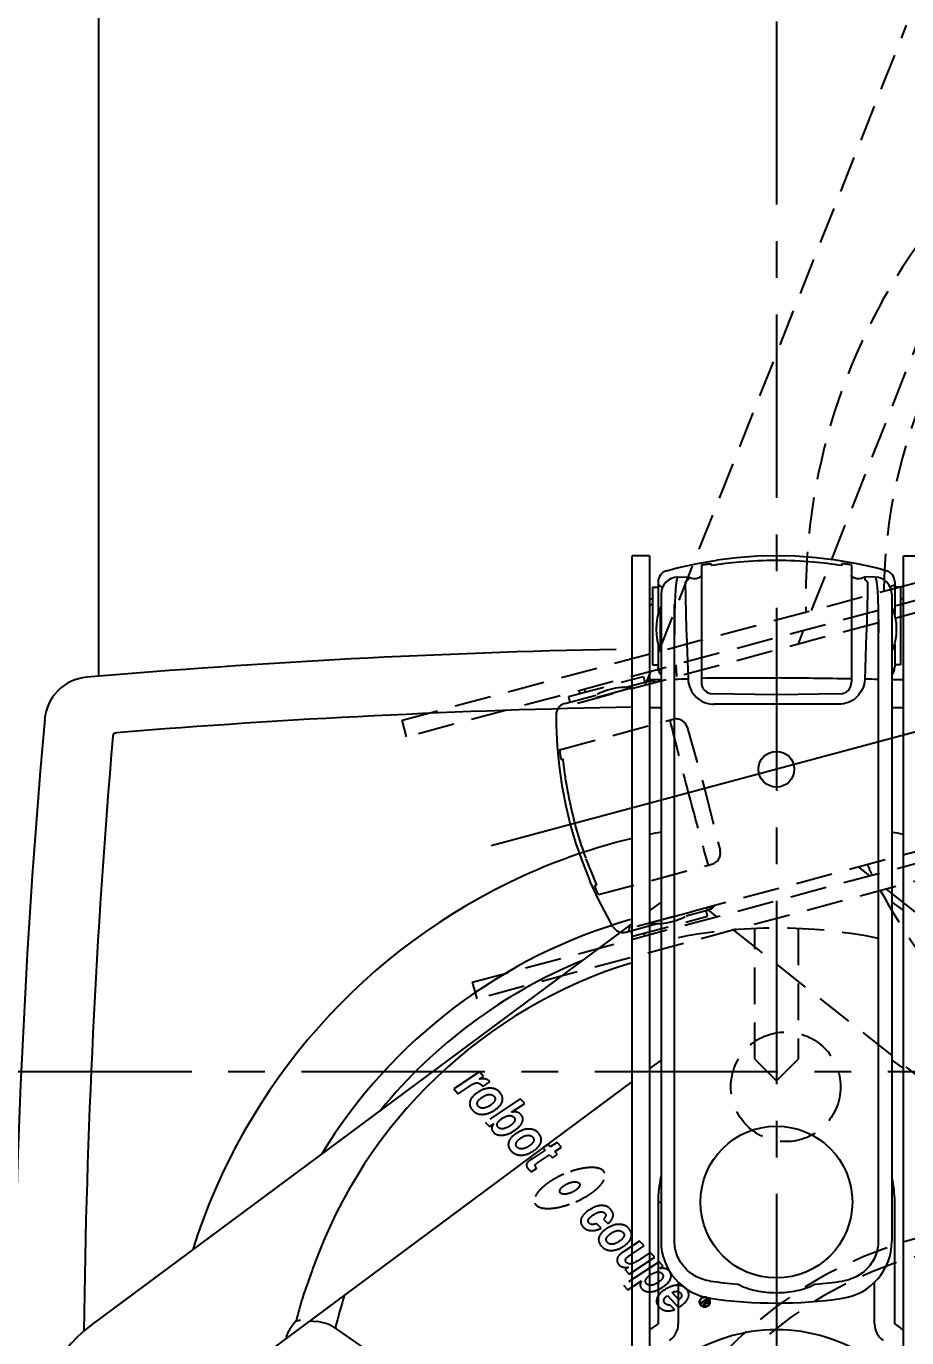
# Model space of a CAD drawing. Extents: x 230 to 4050, y 0 to 2754.
# Drawn here: x 933 to 1085.6, y 2234.4 to 2461.7 of the extents above; entities that cross this region are included whole.
import ezdxf

# ---------------------------------------------------------------- set-up
doc = ezdxf.new("R2010")
doc.units = 0
doc.header["$PDMODE"] = 3
doc.linetypes.add('CENTER', pattern=[50.8, 31.75, -6.35, 6.35, -6.35])
doc.linetypes.add('HIDDEN', pattern=[9.525, 6.35, -3.175])
doc.layers.get('0').update_dxf_attribs({"linetype": 'CONTINUOUS'})
doc.layers.get('DEFPOINTS').update_dxf_attribs({"linetype": 'CONTINUOUS'})
for name, color, linetype in [('DANMEN', 7, 'CONTINUOUS'), ('KIKI-2D2', 7, 'CONTINUOUS'), ('SUNPOU', 7, 'CONTINUOUS')]:
    doc.layers.add(name, color=color, linetype=linetype)
doc.styles.get("Standard").update_dxf_attribs({"font": 'romans.shx', "bigfont": 'extfont.shx'})
doc.dimstyles.get("Standard").update_dxf_attribs({"dimscale": 10, "dimtxt": 2, "dimasz": 3, "dimexe": 1, "dimexo": 1, "dimgap": 0.6, "dimtad": 3, "dimdec": 0, "dimzin": 0, "dimdsep": 46, "dimtxsty": 'STANDARD', "dimblk1": 'OPEN', "dimblk2": 'OPEN', "dimsah": 1, "dimcen": 1.5, "dimadec": 0, "dimazin": 0, "dimtfac": 1, "dimtdec": 0, "dimtmove": 0, "dimatfit": 0, "dimldrblk": 'DOTSMALL', "dimfxl": 1, "dimtvp": 1, "dimtolj": 1, "dimtzin": 0, "dimarcsym": 0})

# ---------------------------------------------------------------- blocks, each defined once
blk = doc.blocks.new('_OPEN')
at = {"color": 0, "linetype": 'ByBlock'}
for p, q in [((-1, 0.1667), (0, 0)), ((0, 0), (-1, -0.1667)), ((0, 0), (-1, 0))]:
    blk.add_line(p, q, dxfattribs=at)
blk = doc.blocks.new('*D29')
at = {"layer": 'DEFPOINTS', "color": 0}
for p in [(1145.61, 2249.82), (980.48, 2186.08)]:
    blk.add_point(p, dxfattribs=at)
at = {"layer": 'SUNPOU', "color": 0, "lineweight": -2}
for p, q in [((1173.59, 2260.63), (1201.58, 2271.43)), ((1145.61, 2249.82), (980.48, 2186.08)), ((952.5, 2175.27), (750.02, 2097.1))]:
    blk.add_line(p, q, dxfattribs=at)
at = {"layer": 'SUNPOU', "color": 0, "lineweight": -2, "xscale": 30, "yscale": 30, "zscale": 30}
for p, rotation in [((1145.61, 2249.82), 201.1096331378531), ((980.48, 2186.08), 21.10963313785311)]:
    blk.add_blockref('_OPEN', p, dxfattribs=dict(at, rotation=rotation))
at = {"layer": 'SUNPOU', "color": 0, "insert": (782.28, 2126.71), "char_height": 20, "attachment_point": 5, "rotation": 21.1096}
blk.add_mtext('\\A1;∅177', dxfattribs=at)
blk = doc.blocks.new('_DotSmall')
at = {"color": 0, "linetype": 'ByBlock', "const_width": 0.5}
blk.add_lwpolyline([(-0.0625, 0, 1), (0.0625, 0, 1)], format="xyb", close=True, dxfattribs=at)
blk = doc.blocks.new('*D27')
at = {"layer": 'DEFPOINTS', "color": 0}
for p in [(899.55, 2557.95), (667.5, 1962.95), (940.05, 1962.95)]:
    blk.add_point(p, dxfattribs=at)
at = {"layer": 'SUNPOU', "color": 0, "lineweight": -2}
for p, q in [((889.55, 2557.95), (657.5, 2557.95)), ((667.5, 2527.95), (667.5, 1992.95)), ((930.05, 1962.95), (657.5, 1962.95))]:
    blk.add_line(p, q, dxfattribs=at)
at = {"layer": 'SUNPOU', "color": 0, "lineweight": -2, "xscale": 30, "yscale": 30, "zscale": 30}
for p, rotation in [((667.5, 2557.95), 90), ((667.5, 1962.95), 270)]:
    blk.add_blockref('_OPEN', p, dxfattribs=dict(at, rotation=rotation))
at = {"layer": 'SUNPOU', "color": 0, "insert": (651.5, 2260.45), "char_height": 20, "attachment_point": 5, "rotation": 90}
blk.add_mtext('\\A1;595', dxfattribs=at)

msp = doc.modelspace()

# ---------------------------------------------------------------- linework, layer by layer
at = {"layer": 'DANMEN', "color": 2, "linetype": 'CENTER'}
for p, q in [((1063.05, 2564.16), (1063.05, 2048.64)), ((828.37, 2280.59), (1296.72, 2280.59))]:
    msp.add_line(p, q, dxfattribs=at)
at = {"layer": 'DANMEN', "color": 4, "linetype": 'HIDDEN'}
for p, q in [((1042.68, 2353.39), (1085.6, 2461.89)), ((1069.15, 2360.48), (1106.06, 2453.79)), ((998.19, 2341.47), (1181.18, 2390.5)), ((1181.96, 2387.6), (998.96, 2338.57)), ((1028.59, 2344.44), (1136.87, 2373.45)), ((1066.85, 2354.69), (1067.77, 2357.01)), ((1027.01, 2345.57), (1040, 2349.05)), ((1036.78, 2347.15), (1040.66, 2348.19)), ((1040, 2349.05), (1040.26, 2348.08)), ((1040.39, 2347.6), (1041.31, 2349.92)), ((1026.37, 2344.36), (1031.83, 2345.82)), ((1028.85, 2346.58), (1028.98, 2346.09)), ((1029.77, 2346.83), (1029.9, 2346.34)), ((1038.1, 2347.07), (1030.73, 2345.09)), ((1035.29, 2346.31), (1035.08, 2346.26)), ((1038.1, 2347.07), (1038.17, 2347)), ((1010.35, 2296.07), (1193.35, 2345.1)), ((1027.01, 2345.57), (1027.26, 2344.6)), ((1030.73, 2345.09), (1030.7, 2345)), ((998.96, 2338.57), (998.19, 2341.47)), ((1194.13, 2342.21), (1011.13, 2293.17)), ((1025.48, 2336.35), (1045.13, 2341.62)), ((1047.57, 2340.24), (1050.61, 2329.63)), ((1025.73, 2334.68), (1026.04, 2334.76)), ((1038.94, 2305.8), (1147.22, 2334.81)), ((1050.61, 2329.63), (1053.28, 2318.92)), ((1032.21, 2311.25), (1051.86, 2316.51)), ((1077.21, 2316.05), (1079.16, 2314.51)), ((1031.58, 2312.82), (1031.89, 2312.9)), ((1082.09, 2312.18), (1160.71, 2249.83)), ((1038.13, 2304.03), (1051.13, 2307.51)), ((1048.49, 2308.28), (1041.12, 2306.3)), ((1045.68, 2307.53), (1045.48, 2307.47)), ((1047.39, 2307.55), (1051.27, 2308.59)), ((1048.49, 2308.28), (1048.52, 2308.37)), ((1050.74, 2308.96), (1052.69, 2307.41)), ((1051.13, 2307.51), (1050.87, 2308.48)), ((1036.98, 2304.76), (1042.44, 2306.22)), ((1038.13, 2304.03), (1037.88, 2305)), ((1041.16, 2304.32), (1041.03, 2304.81)), ((1041.12, 2306.3), (1041.05, 2306.37)), ((1055.62, 2305.09), (1147.04, 2232.59)), ((1040.24, 2304.08), (1040.11, 2304.56)), ((1010.35, 2296.07), (1011.13, 2293.17))]:
    msp.add_line(p, q, dxfattribs=at)
at = {"layer": 'DANMEN', "color": 1, "linetype": 'HIDDEN'}
for p, q in [((1059.3, 2282.74), (1059.3, 2305.37)), ((1066.8, 2305.37), (1066.8, 2282.74)), ((1059.3, 2282.74), (1059.34, 2282.77)), ((1059.3, 2282.74), (1063.05, 2278.99)), ((1063.05, 2278.99), (1066.8, 2282.74)), ((1066.76, 2282.77), (1066.8, 2282.74)), ((1011.57, 2280.5), (1007.12, 2277.56)), ((1011.55, 2279.25), (1012.29, 2279.74)), ((1012.29, 2279.74), (1011.57, 2280.5)), ((1007.12, 2277.56), (1007.89, 2276.74)), ((1007.89, 2276.74), (1010.14, 2278.23)), ((1011.74, 2279.28), (1011.55, 2279.25)), ((1012.15, 2278.01), (1013.36, 2278.81)), ((1018.66, 2275.84), (1012.56, 2271.81)), ((1019.43, 2275.03), (1018.66, 2275.84)), ((1017.12, 2273.51), (1019.43, 2275.03)), ((1012.56, 2271.81), (1013.3, 2271.03)), ((1013.3, 2271.03), (1014.08, 2271.54)), ((1022.98, 2266.93), (1020.71, 2265.43)), ((1021.48, 2264.63), (1023.75, 2266.12)), ((1023.47, 2267.94), (1022.58, 2267.36)), ((1022.58, 2267.36), (1022.98, 2266.93)), ((1023.87, 2267.52), (1023.47, 2267.94)), ((1023.75, 2266.12), (1024.23, 2265.62)), ((1025.06, 2268.31), (1023.87, 2267.52)), ((1024.23, 2265.62), (1025.11, 2266.2)), ((1024.64, 2266.71), (1025.83, 2267.5)), ((1025.11, 2266.2), (1024.64, 2266.71)), ((1025.83, 2267.5), (1025.06, 2268.31)), ((1020.57, 2263.2), (1021.46, 2263.79)), ((1033.11, 2255.02), (1033.88, 2254.21)), ((1032.66, 2253.43), (1031.89, 2254.24)), ((1039.34, 2251.18), (1036.63, 2249.39)), ((1037.51, 2248.65), (1040.11, 2250.37)), ((1040.11, 2250.37), (1039.34, 2251.18)), ((1037.52, 2245.47), (1041.97, 2248.41)), ((1041.2, 2249.23), (1039.04, 2247.8)), ((1041.97, 2248.41), (1041.2, 2249.23)), ((1042.71, 2247.63), (1036.53, 2243.54)), ((1037.43, 2246.68), (1036.78, 2246.25)), ((1036.78, 2246.25), (1037.52, 2245.47)), ((1043.45, 2246.85), (1042.71, 2247.63)), ((1042.84, 2246.45), (1043.45, 2246.85)), ((1036.53, 2243.54), (1037.3, 2242.73)), ((1037.3, 2242.73), (1039.65, 2244.29)), ((1044.15, 2241.75), (1046.1, 2239.69)), ((1046.15, 2241.04), (1044.97, 2242.28)), ((1050.95, 2241.19), (1049.93, 2240.51)), ((1051.28, 2240.84), (1050.95, 2241.19)), ((1045.42, 2239.3), (1044.65, 2240.11)), ((1049.93, 2240.51), (1050.01, 2240.43)), ((1050.01, 2240.43), (1050.47, 2240.73)), ((1050.7, 2240.48), (1050.36, 2240.06)), ((1050.36, 2240.06), (1050.45, 2239.96)), ((1050.45, 2239.96), (1050.83, 2240.42)), ((1050.47, 2240.73), (1050.7, 2240.48)), ((1050.6, 2240.81), (1050.92, 2241.03)), ((1050.86, 2240.54), (1050.6, 2240.81)), ((1050.83, 2240.42), (1050.93, 2240.39)), ((1050.92, 2240.51), (1050.86, 2240.54)), ((1050.92, 2241.03), (1051.18, 2240.75)), ((1050.99, 2240.51), (1050.92, 2240.51)), ((1050.93, 2240.39), (1051.05, 2240.41)), ((1051.07, 2240.54), (1050.99, 2240.51)), ((1051.05, 2240.41), (1051.13, 2240.43)), ((1051.14, 2240.58), (1051.07, 2240.54)), ((1051.13, 2240.43), (1051.22, 2240.49)), ((1051.19, 2240.64), (1051.14, 2240.58)), ((1051.18, 2240.75), (1051.2, 2240.69)), ((1051.2, 2240.69), (1051.19, 2240.64)), ((1051.22, 2240.49), (1051.27, 2240.55)), ((1051.27, 2240.55), (1051.31, 2240.65)), ((1051.32, 2240.75), (1051.28, 2240.84)), ((1051.31, 2240.65), (1051.32, 2240.75))]:
    msp.add_line(p, q, dxfattribs=at)
at = {"layer": 'DANMEN', "color": 4, "linetype": 'HIDDEN'}
for points in [[(1042.06, 2348.05), (1041.86, 2348.14), (1041.62, 2348.21), (1041.36, 2348.25), (1041.09, 2348.26), (1040.81, 2348.22), (1040.66, 2348.19)], [(1024.88, 2342.44), (1024.9, 2340.56), (1025.06, 2336.97), (1025.39, 2333.52)], [(1025.39, 2333.52), (1025.87, 2330.13), (1026.54, 2326.62), (1027.31, 2323.39)], [(1027.31, 2323.39), (1028.25, 2320.21), (1029.43, 2316.84), (1030.71, 2313.65)], [(1034.73, 2305.68), (1033.81, 2307.32), (1032.15, 2310.5), (1030.71, 2313.65)], [(1052.42, 2309.41), (1052.29, 2309.23), (1052.11, 2309.05), (1051.91, 2308.88), (1051.68, 2308.74), (1051.42, 2308.63), (1051.27, 2308.59)]]:
    msp.add_lwpolyline(points, dxfattribs=at)
at = {"layer": 'DANMEN', "color": 1, "linetype": 'HIDDEN'}
for centre, radius in [((1064.66, 2277.93), 9.5), ((1050.64, 2240.64), 0.9), ((1050.64, 2240.64), 0.82)]:
    msp.add_circle(centre, radius, dxfattribs=at)
at = {"layer": 'DANMEN', "color": 4, "linetype": 'HIDDEN'}
for centre, radius, start, end in [((1174.13, 2362.73), 106, 309.199, 170.5759), ((1174.15, 2362.73), 92.5, 86.798, 179.3174), ((1174.13, 2362.73), 106, 170.5759, 181.3594), ((1151.47, 2356.66), 106, 183.0224, 184.1253), ((1036.81, 2337.15), 10, 82.5769, 127.4231), ((1026.88, 2342.43), 2, 105, 179.7216), ((1042.7, 2341.38), 0.42, 322.1875, 322.9434), ((2577.87, 2724.08), 1580.31, 194.0112, 194.48256), ((1045.65, 2339.69), 2, 16, 105), ((1097.22, 2342.14), 71.57, 185.9181, 189.8643), ((1097.25, 2342.15), 71.59, 189.8662, 195.016), ((2400.02, 2691.21), 1399.95, 195.00008, 195.53213), ((1097.25, 2342.11), 71.59, 194.984, 200.1339), ((1051.34, 2318.44), 2, 285, 14), ((1097.23, 2342.1), 71.57, 200.1357, 204.082), ((1174.13, 2362.73), 106, 205.8768, 206.9797), ((1049.63, 2315.5), 0.42, 67.0566, 67.8125), ((1174.13, 2362.73), 106, 208.6427, 219.4241), ((1042.41, 2316.22), 10, 262.5769, 307.4231), ((1036.46, 2306.69), 2, 210.2784, 285)]:
    msp.add_arc(centre, radius, start, end, dxfattribs=at)
at = {"layer": 'DANMEN', "color": 1, "linetype": 'HIDDEN'}
for centre, radius, start, end in [((1063.05, 2217.95), 87.5, 78.3522, 101.6432), ((1106.18, 2182.01), 72.14, 48.8658, 139.7656), ((1106.18, 2182.01), 69.14, 45.6753, 131.6036)]:
    msp.add_arc(centre, radius, start, end, dxfattribs=at)
at = {"layer": 'DANMEN', "color": 4, "linetype": 'HIDDEN'}
for points, knots in [([(1041.31, 2347.86), (1041.26, 2347.92), (1041.09, 2348.09), (1040.82, 2348.23), (1040.66, 2348.19)], [0, 0, 0, 0, 0.330424, 1, 1, 1, 1]), ([(1025.48, 2336.35), (1025.5, 2336.11), (1025.54, 2335.78), (1025.6, 2335.36), (1025.63, 2335.12), (1025.66, 2334.94), (1025.68, 2334.8), (1025.7, 2334.73), (1025.72, 2334.68), (1025.73, 2334.68)], [0, 0, 0, 0, 0.426473, 0.598083, 0.740463, 0.852611, 0.933629, 0.982739, 1, 1, 1, 1]), ([(1032.21, 2311.25), (1032.11, 2311.47), (1031.97, 2311.78), (1031.81, 2312.16), (1031.72, 2312.39), (1031.66, 2312.56), (1031.61, 2312.7), (1031.59, 2312.76), (1031.57, 2312.82), (1031.58, 2312.82)], [0, 0, 0, 0, 0.426473, 0.598083, 0.740463, 0.852611, 0.933629, 0.982739, 1, 1, 1, 1]), ([(1051.67, 2309.2), (1051.66, 2309.12), (1051.59, 2308.88), (1051.43, 2308.63), (1051.27, 2308.59)], [0, 0, 0, 0, 0.330424, 1, 1, 1, 1]), ([(1037.27, 2304.83), (1037.33, 2304.85), (1037.49, 2304.96), (1037.61, 2305.3), (1037.63, 2305.59), (1037.63, 2305.76)], [0, 0, 0, 0, 0.176184, 0.513675, 1, 1, 1, 1])]:
    msp.add_open_spline(points, degree=3, knots=knots, dxfattribs=at)
for points in [[(1043, 2341.09), (1043.01, 2341.1), (1043.02, 2341.11), (1043.03, 2341.13)], [(1049.75, 2315.9), (1049.76, 2315.9), (1049.78, 2315.9), (1049.79, 2315.89)]]:
    msp.add_open_spline(points, degree=3, dxfattribs=at)
at = {"layer": 'DANMEN', "color": 1, "linetype": 'HIDDEN'}
for points in [[(1010.14, 2278.23), (1010.49, 2278.46), (1010.8, 2278.59), (1011.05, 2278.61)], [(1011.05, 2278.61), (1011.39, 2278.63), (1011.7, 2278.51), (1011.96, 2278.23)], [(1013.42, 2277.69), (1012.73, 2277.69), (1012.02, 2277.44), (1011.27, 2276.95)], [(1013.24, 2278.97), (1012.94, 2279.28), (1012.44, 2279.37), (1011.74, 2279.28)], [(1011.96, 2278.23), (1012.01, 2278.17), (1012.07, 2278.1), (1012.15, 2278.01)], [(1013.36, 2278.81), (1013.31, 2278.88), (1013.27, 2278.93), (1013.24, 2278.97)], [(1015.11, 2276.99), (1014.66, 2277.46), (1014.1, 2277.69), (1013.42, 2277.69)], [(1009.94, 2275.4), (1009.8, 2274.86), (1009.95, 2274.35), (1010.39, 2273.88)], [(1011.27, 2276.95), (1010.53, 2276.46), (1010.09, 2275.94), (1009.94, 2275.4)], [(1011.42, 2274.53), (1011.22, 2274.74), (1011.16, 2274.99), (1011.26, 2275.28)], [(1011.26, 2275.28), (1011.35, 2275.56), (1011.62, 2275.85), (1012.07, 2276.16)], [(1012.07, 2276.16), (1012.52, 2276.45), (1012.92, 2276.6), (1013.29, 2276.6)], [(1013.29, 2276.6), (1013.64, 2276.61), (1013.92, 2276.51), (1014.11, 2276.3)], [(1014.24, 2275.54), (1014.12, 2275.26), (1013.86, 2274.98), (1013.44, 2274.7)], [(1014.11, 2276.3), (1014.32, 2276.08), (1014.37, 2275.83), (1014.24, 2275.54)], [(1014.24, 2273.91), (1015, 2274.41), (1015.44, 2274.94), (1015.56, 2275.49)], [(1015.56, 2275.49), (1015.68, 2276.04), (1015.53, 2276.54), (1015.11, 2276.99)], [(1010.39, 2273.88), (1010.86, 2273.38), (1011.43, 2273.14), (1012.12, 2273.16)], [(1012.28, 2274.24), (1011.92, 2274.21), (1011.64, 2274.31), (1011.42, 2274.53)], [(1012.12, 2273.16), (1012.8, 2273.18), (1013.51, 2273.43), (1014.24, 2273.91)], [(1013.44, 2274.7), (1013.02, 2274.43), (1012.64, 2274.27), (1012.28, 2274.24)], [(1015.55, 2272.48), (1016.04, 2272.8), (1016.48, 2272.96), (1016.89, 2272.94)], [(1016.89, 2272.94), (1017.17, 2272.93), (1017.39, 2272.84), (1017.55, 2272.68)], [(1018.13, 2273.52), (1017.88, 2273.6), (1017.54, 2273.6), (1017.12, 2273.51)], [(1018.76, 2273.14), (1018.59, 2273.32), (1018.38, 2273.45), (1018.13, 2273.52)], [(1019.01, 2271.79), (1019.22, 2272.29), (1019.14, 2272.74), (1018.76, 2273.14)], [(1014.08, 2271.54), (1013.6, 2271.01), (1013.58, 2270.51), (1014.02, 2270.05)], [(1014.65, 2271.35), (1014.65, 2271.7), (1014.95, 2272.08), (1015.55, 2272.48)], [(1014.84, 2270.93), (1014.71, 2271.06), (1014.65, 2271.2), (1014.65, 2271.35)], [(1016.85, 2271.15), (1015.94, 2270.55), (1015.27, 2270.47), (1014.84, 2270.93)], [(1017.66, 2271.97), (1017.55, 2271.71), (1017.28, 2271.43), (1016.85, 2271.15)], [(1017.55, 2272.68), (1017.73, 2272.48), (1017.77, 2272.24), (1017.66, 2271.97)], [(1017.67, 2270.37), (1018.35, 2270.82), (1018.79, 2271.29), (1019.01, 2271.79)], [(1014.02, 2270.05), (1014.38, 2269.67), (1014.9, 2269.5), (1015.56, 2269.55)], [(1015.56, 2269.55), (1016.23, 2269.61), (1016.93, 2269.88), (1017.67, 2270.37)], [(1017.97, 2269.87), (1017.23, 2269.38), (1016.79, 2268.87), (1016.64, 2268.32)], [(1017.96, 2268.2), (1018.05, 2268.49), (1018.32, 2268.78), (1018.78, 2269.08)], [(1020.12, 2270.62), (1019.43, 2270.61), (1018.72, 2270.36), (1017.97, 2269.87)], [(1018.78, 2269.08), (1019.22, 2269.38), (1019.63, 2269.53), (1019.99, 2269.53)], [(1019.99, 2269.53), (1020.34, 2269.53), (1020.62, 2269.43), (1020.82, 2269.22)], [(1021.81, 2269.91), (1021.37, 2270.39), (1020.8, 2270.62), (1020.12, 2270.62)], [(1020.95, 2268.47), (1020.82, 2268.19), (1020.56, 2267.9), (1020.14, 2267.63)], [(1020.82, 2269.22), (1021.02, 2269.01), (1021.07, 2268.75), (1020.95, 2268.47)], [(1020.95, 2266.84), (1021.7, 2267.34), (1022.14, 2267.86), (1022.26, 2268.42)], [(1022.26, 2268.42), (1022.39, 2268.97), (1022.24, 2269.47), (1021.81, 2269.91)], [(1016.64, 2268.32), (1016.5, 2267.78), (1016.65, 2267.27), (1017.1, 2266.8)], [(1017.1, 2266.8), (1017.57, 2266.31), (1018.14, 2266.07), (1018.82, 2266.09)], [(1018.13, 2267.46), (1017.93, 2267.67), (1017.87, 2267.92), (1017.96, 2268.2)], [(1018.98, 2267.17), (1018.62, 2267.13), (1018.34, 2267.23), (1018.13, 2267.46)], [(1018.82, 2266.09), (1019.5, 2266.1), (1020.21, 2266.35), (1020.95, 2266.84)], [(1020.14, 2267.63), (1019.73, 2267.35), (1019.34, 2267.2), (1018.98, 2267.17)], [(1019.85, 2264.75), (1019.73, 2264.59), (1019.7, 2264.41), (1019.75, 2264.21)], [(1019.75, 2264.21), (1019.81, 2264.01), (1019.92, 2263.82), (1020.1, 2263.64)], [(1020.71, 2265.43), (1020.25, 2265.13), (1019.97, 2264.91), (1019.85, 2264.75)], [(1021.34, 2264.06), (1021.24, 2264.21), (1021.2, 2264.32), (1021.22, 2264.38)], [(1021.22, 2264.38), (1021.24, 2264.44), (1021.33, 2264.52), (1021.48, 2264.63)], [(1021.46, 2263.79), (1021.42, 2263.92), (1021.38, 2264.01), (1021.34, 2264.06)], [(1020.1, 2263.64), (1020.2, 2263.53), (1020.36, 2263.38), (1020.57, 2263.2)], [(1032.69, 2257.36), (1032.03, 2257.34), (1031.31, 2257.06), (1030.52, 2256.54)], [(1034.31, 2256.73), (1033.89, 2257.17), (1033.34, 2257.38), (1032.69, 2257.36)], [(1029.5, 2255.6), (1029.24, 2255.25), (1029.12, 2254.9), (1029.14, 2254.57)], [(1030.52, 2256.54), (1030.1, 2256.27), (1029.76, 2255.95), (1029.5, 2255.6)], [(1030.61, 2254.29), (1030.22, 2254.69), (1030.47, 2255.19), (1031.35, 2255.77)], [(1031.35, 2255.77), (1031.77, 2256.05), (1032.15, 2256.21), (1032.5, 2256.26)], [(1032.5, 2256.26), (1032.85, 2256.31), (1033.13, 2256.23), (1033.31, 2256.03)], [(1033.31, 2256.03), (1033.58, 2255.75), (1033.51, 2255.42), (1033.11, 2255.02)], [(1033.88, 2254.21), (1034.35, 2254.61), (1034.64, 2255.02), (1034.73, 2255.46)], [(1034.73, 2255.46), (1034.83, 2255.9), (1034.69, 2256.33), (1034.31, 2256.73)], [(1029.14, 2254.57), (1029.16, 2254.23), (1029.31, 2253.92), (1029.58, 2253.63)], [(1029.58, 2253.63), (1029.94, 2253.25), (1030.4, 2253.04), (1030.95, 2253.01)], [(1031.89, 2254.24), (1031.29, 2254), (1030.87, 2254.01), (1030.61, 2254.29)], [(1030.95, 2253.01), (1031.49, 2252.98), (1032.07, 2253.12), (1032.66, 2253.43)], [(1033.62, 2253.36), (1032.88, 2252.87), (1032.44, 2252.36), (1032.29, 2251.81)], [(1033.6, 2251.69), (1033.7, 2251.98), (1033.97, 2252.27), (1034.42, 2252.57)], [(1035.76, 2254.1), (1035.08, 2254.1), (1034.37, 2253.85), (1033.62, 2253.36)], [(1034.42, 2252.57), (1034.87, 2252.87), (1035.27, 2253.02), (1035.63, 2253.02)], [(1035.63, 2253.02), (1035.99, 2253.02), (1036.27, 2252.92), (1036.46, 2252.71)], [(1037.46, 2253.4), (1037.01, 2253.87), (1036.45, 2254.11), (1035.76, 2254.1)], [(1036.46, 2252.71), (1036.67, 2252.49), (1036.71, 2252.24), (1036.59, 2251.96)], [(1037.91, 2251.9), (1038.03, 2252.46), (1037.88, 2252.95), (1037.46, 2253.4)], [(1032.29, 2251.81), (1032.14, 2251.27), (1032.3, 2250.76), (1032.74, 2250.29)], [(1032.74, 2250.29), (1033.21, 2249.8), (1033.78, 2249.56), (1034.47, 2249.57)], [(1033.77, 2250.95), (1033.57, 2251.16), (1033.51, 2251.41), (1033.6, 2251.69)], [(1034.63, 2250.66), (1034.27, 2250.62), (1033.99, 2250.72), (1033.77, 2250.95)], [(1034.47, 2249.57), (1035.15, 2249.59), (1035.86, 2249.84), (1036.59, 2250.33)], [(1035.79, 2251.12), (1035.37, 2250.84), (1034.99, 2250.69), (1034.63, 2250.66)], [(1036.59, 2251.96), (1036.47, 2251.67), (1036.2, 2251.39), (1035.79, 2251.12)], [(1036.59, 2250.33), (1037.35, 2250.83), (1037.78, 2251.35), (1037.91, 2251.9)], [(1035.46, 2248.14), (1035.36, 2247.77), (1035.46, 2247.42), (1035.76, 2247.11)], [(1035.74, 2248.67), (1035.59, 2248.49), (1035.5, 2248.31), (1035.46, 2248.14)], [(1036.63, 2249.39), (1036.19, 2249.1), (1035.89, 2248.86), (1035.74, 2248.67)], [(1037.04, 2247.5), (1036.71, 2247.85), (1036.87, 2248.23), (1037.51, 2248.65)], [(1035.76, 2247.11), (1036.15, 2246.7), (1036.71, 2246.55), (1037.43, 2246.68)], [(1037.97, 2247.26), (1037.58, 2247.17), (1037.27, 2247.25), (1037.04, 2247.5)], [(1039.04, 2247.8), (1038.58, 2247.5), (1038.23, 2247.32), (1037.97, 2247.26)], [(1041.22, 2245.37), (1041.52, 2245.57), (1041.85, 2245.72), (1042.2, 2245.81)], [(1042.2, 2245.81), (1042.63, 2245.92), (1042.97, 2245.85), (1043.21, 2245.59)], [(1044.45, 2246.03), (1044.08, 2246.42), (1043.54, 2246.56), (1042.84, 2246.45)], [(1044.73, 2244.74), (1044.88, 2245.23), (1044.79, 2245.67), (1044.45, 2246.03)], [(1039.65, 2244.29), (1039.34, 2243.76), (1039.37, 2243.3), (1039.73, 2242.92)], [(1040.54, 2243.81), (1040.3, 2244.06), (1040.28, 2244.34), (1040.5, 2244.67)], [(1040.5, 2244.67), (1040.67, 2244.93), (1040.91, 2245.16), (1041.22, 2245.37)], [(1041.4, 2243.54), (1041.04, 2243.49), (1040.75, 2243.58), (1040.54, 2243.81)], [(1042.55, 2244.02), (1042.14, 2243.75), (1041.76, 2243.59), (1041.4, 2243.54)], [(1043.36, 2244.86), (1043.25, 2244.59), (1042.98, 2244.3), (1042.55, 2244.02)], [(1043.21, 2245.59), (1043.41, 2245.38), (1043.46, 2245.13), (1043.36, 2244.86)], [(1043.32, 2243.21), (1044.11, 2243.73), (1044.58, 2244.24), (1044.73, 2244.74)], [(1045.74, 2243.53), (1045.07, 2243.48), (1044.37, 2243.22), (1043.62, 2242.72)], [(1047.42, 2242.89), (1046.97, 2243.36), (1046.41, 2243.58), (1045.74, 2243.53)], [(1039.73, 2242.92), (1040.08, 2242.55), (1040.57, 2242.38), (1041.22, 2242.41)], [(1041.22, 2242.41), (1041.86, 2242.44), (1042.56, 2242.71), (1043.32, 2243.21)], [(1042.34, 2241.24), (1042.17, 2240.7), (1042.3, 2240.21), (1042.73, 2239.76)], [(1043.62, 2242.72), (1042.94, 2242.28), (1042.52, 2241.78), (1042.34, 2241.24)], [(1043.77, 2240.4), (1043.37, 2240.82), (1043.49, 2241.27), (1044.15, 2241.75)], [(1044.97, 2242.28), (1045.59, 2242.59), (1046.07, 2242.57), (1046.42, 2242.2)], [(1046.42, 2242.2), (1046.76, 2241.84), (1046.67, 2241.45), (1046.15, 2241.04)], [(1047.86, 2241.98), (1047.83, 2242.31), (1047.69, 2242.61), (1047.42, 2242.89)], [(1047.57, 2240.98), (1047.79, 2241.32), (1047.89, 2241.66), (1047.86, 2241.98)], [(1042.73, 2239.76), (1043, 2239.46), (1043.34, 2239.27), (1043.73, 2239.17)], [(1043.73, 2239.17), (1044.12, 2239.06), (1044.69, 2239.11), (1045.42, 2239.3)], [(1044.09, 2240.17), (1043.98, 2240.21), (1043.87, 2240.29), (1043.77, 2240.4)], [(1044.65, 2240.11), (1044.38, 2240.1), (1044.2, 2240.12), (1044.09, 2240.17)], [(1046.1, 2239.69), (1046.85, 2240.2), (1047.34, 2240.62), (1047.57, 2240.98)]]:
    msp.add_open_spline(points, degree=3, dxfattribs=at)
for points, knots in [([(1033.29, 2263.02), (1033.21, 2263.2), (1033.01, 2263.43), (1032.66, 2263.65), (1032.28, 2263.8), (1031.75, 2263.92), (1031.04, 2263.96), (1030.14, 2263.91), (1029.21, 2263.76), (1027.92, 2263.45), (1026.9, 2263.09), (1026.2, 2262.78)], [0, 0, 0, 0, 0.0625, 0.125, 0.1875, 0.25, 0.375, 0.5, 0.625, 0.75, 1, 1, 1, 1]), ([(1026.2, 2262.78), (1025.5, 2262.48), (1024.54, 2261.98), (1023.43, 2261.25), (1022.69, 2260.67), (1022.03, 2260.06), (1021.58, 2259.51), (1021.3, 2259.03), (1021.15, 2258.66), (1021.07, 2258.25), (1021.11, 2257.95), (1021.18, 2257.77)], [0, 0, 0, 0, 0.25, 0.375, 0.5, 0.625, 0.75, 0.8125, 0.875, 0.9375, 1, 1, 1, 1]), ([(1028.27, 2258.01), (1028.97, 2258.32), (1029.93, 2258.81), (1031.04, 2259.54), (1031.79, 2260.12), (1032.44, 2260.74), (1032.89, 2261.29), (1033.17, 2261.76), (1033.32, 2262.14), (1033.4, 2262.54), (1033.37, 2262.85), (1033.29, 2263.02)], [0, 0, 0, 0, 0.25, 0.375, 0.5, 0.625, 0.75, 0.8125, 0.875, 0.9375, 1, 1, 1, 1]), ([(1025.54, 2259.66), (1025.49, 2259.76), (1025.5, 2259.93), (1025.59, 2260.15), (1025.73, 2260.36), (1025.96, 2260.61), (1026.33, 2260.89), (1026.69, 2261.09), (1026.9, 2261.18)], [0, 0, 0, 0, 0.125, 0.25, 0.375, 0.5, 0.75, 1, 1, 1, 1]), ([(1027.57, 2259.62), (1027.37, 2259.53), (1026.97, 2259.4), (1026.52, 2259.32), (1026.18, 2259.32), (1025.93, 2259.36), (1025.71, 2259.45), (1025.58, 2259.56), (1025.54, 2259.66)], [0, 0, 0, 0, 0.25, 0.5, 0.625, 0.75, 0.875, 1, 1, 1, 1]), ([(1026.9, 2261.18), (1027.1, 2261.27), (1027.5, 2261.4), (1027.95, 2261.47), (1028.3, 2261.47), (1028.54, 2261.43), (1028.76, 2261.34), (1028.89, 2261.24), (1028.93, 2261.13)], [0, 0, 0, 0, 0.25, 0.5, 0.625, 0.75, 0.875, 1, 1, 1, 1]), ([(1028.93, 2261.13), (1028.98, 2261.03), (1028.97, 2260.86), (1028.88, 2260.64), (1028.74, 2260.44), (1028.51, 2260.19), (1028.15, 2259.9), (1027.78, 2259.71), (1027.57, 2259.62)], [0, 0, 0, 0, 0.125, 0.25, 0.375, 0.5, 0.75, 1, 1, 1, 1]), ([(1021.18, 2257.77), (1021.26, 2257.59), (1021.46, 2257.36), (1021.81, 2257.14), (1022.19, 2257), (1022.72, 2256.88), (1023.43, 2256.83), (1024.33, 2256.89), (1025.26, 2257.04), (1026.55, 2257.35), (1027.57, 2257.71), (1028.27, 2258.01)], [0, 0, 0, 0, 0.0625, 0.125, 0.1875, 0.25, 0.375, 0.5, 0.625, 0.75, 1, 1, 1, 1])]:
    msp.add_open_spline(points, degree=3, knots=knots, dxfattribs=at)
at = {"layer": 'DEFPOINTS', "color": 5}
for centre, radius, start, end in [((1063.05, 2217.96), 85.24, 107.0691, 160.3008), ((1062.3, 2214.61), 85.66, 159.7501, 161.969), ((1063.05, 2217.96), 85.44, 166.5426, 166.8735)]:
    msp.add_arc(centre, radius, start, end, dxfattribs=at)
for points, knots in [([(982.8, 2246.7), (982.71, 2246.44), (982.42, 2245.63), (982.14, 2244.82), (981.93, 2244.26)], [0, 0, 0, 0, 0.311456, 1, 1, 1, 1]), ([(980.85, 2241.13), (980.84, 2241.1), (980.79, 2240.96), (980.75, 2240.83), (980.72, 2240.72)], [0, 0, 0, 0, 0.212256, 1, 1, 1, 1]), ([(980.72, 2240.72), (980.66, 2240.53), (980.39, 2239.58), (980.14, 2238.62), (979.95, 2237.85)], [0, 0, 0, 0, 0.198848, 1, 1, 1, 1]), ([(978.81, 2236.04), (978.88, 2236.16), (979.15, 2236.6), (979.47, 2237.02), (979.72, 2237.31)], [0, 0, 0, 0, 0.255313, 1, 1, 1, 1]), ([(979.72, 2237.31), (979.85, 2237.37), (980.13, 2237.47), (980.42, 2237.49), (980.57, 2237.48)], [0, 0, 0, 0, 0.500213, 1, 1, 1, 1]), ([(978.13, 2234.57), (978.18, 2234.84), (978.39, 2235.35), (978.68, 2235.81), (978.81, 2236.04)], [0, 0, 0, 0, 0.507393, 1, 1, 1, 1])]:
    msp.add_open_spline(points, degree=3, knots=knots, dxfattribs=at)
at = {"layer": 'KIKI-2D2', "color": 2}
for p, q in [((945.55, 2522.95), (945.55, 2349.08)), ((1038.05, 2203.96), (1038.05, 2369.96)), ((1041.05, 2369.96), (1038.05, 2369.96)), ((1041.05, 2369.96), (1041.05, 2203.96)), ((1050.05, 2368.38), (1050.05, 2348.03)), ((1051.73, 2368.57), (1051.73, 2368.25)), ((1074.37, 2368.57), (1074.37, 2368.25)), ((1076.04, 2368.38), (1076.05, 2348.03)), ((1085.05, 2369.96), (1088.05, 2369.96)), ((1085.05, 2203.96), (1085.05, 2369.96)), ((1045.97, 2366.28), (1047.79, 2366.33)), ((1080.13, 2366.28), (1078.31, 2366.33)), ((1041.55, 2364.52), (1042.55, 2364.52)), ((1041.55, 2364.52), (1041.55, 2351.06)), ((1042.55, 2365.45), (1042.55, 2359.79)), ((1083.55, 2365.45), (1083.55, 2359.79)), ((1084.55, 2364.52), (1083.55, 2364.52)), ((1084.55, 2364.52), (1084.55, 2351.06)), ((1041.05, 2362.48), (1041.55, 2362.48)), ((1043.05, 2363.28), (1043.05, 2251.18)), ((1045.39, 2251.18), (1045.39, 2361.56)), ((1080.71, 2361.56), (1080.71, 2251.18)), ((1083.05, 2363.28), (1083.05, 2251.18)), ((1085.05, 2362.48), (1084.55, 2362.48)), ((1041.05, 2361.52), (1041.55, 2361.52)), ((1042.97, 2361.05), (1043.05, 2361.1)), ((1042.97, 2353.42), (1042.97, 2361.05)), ((1083.13, 2361.05), (1083.05, 2361.1)), ((1083.13, 2353.42), (1083.13, 2361.05)), ((1085.05, 2361.52), (1084.55, 2361.52)), ((1042.97, 2356.32), (1042.97, 2356.54)), ((1047.46, 2356.37), (1047.74, 2348.57)), ((1078.63, 2356.37), (1078.36, 2348.57)), ((1083.13, 2356.32), (1083.13, 2356.54)), ((1042.55, 2354.67), (1042.55, 2350.65)), ((1042.97, 2353.42), (1043.05, 2353.36)), ((1083.13, 2353.42), (1083.05, 2353.36)), ((1083.55, 2354.67), (1083.55, 2350.65)), ((1041.55, 2351.06), (1042.55, 2351.06)), ((1084.55, 2351.06), (1083.55, 2351.06)), ((1063.05, 2345.84), (1052.01, 2346.03)), ((1074.08, 2346.03), (1063.05, 2345.84)), ((1073.8, 2344.23), (1052.29, 2344.23)), ((1043.05, 2309.96), (1041.05, 2308.48)), ((1083.05, 2309.96), (1085.05, 2308.48)), ((1038.05, 2306.25), (944.36, 2236.71)), ((1043.05, 2282.57), (1041.05, 2281.08)), ((1083.05, 2282.57), (1085.05, 2281.08)), ((1038.05, 2278.85), (957.47, 2219.04)), ((1042.55, 2257.96), (1043.05, 2257.96)), ((1042.55, 2257.96), (1042.55, 2236.86)), ((1083.55, 2236.86), (1083.55, 2257.96)), ((1046.05, 2244.04), (1046.05, 2236.86)), ((1080.05, 2236.86), (1080.05, 2244.04)), ((1051.62, 2241.28), (1051.62, 2241.28)), ((1074.48, 2241.28), (1074.48, 2241.28)), ((983.37, 2237.23), (982.12, 2237.34)), ((986.6, 2236.07), (986.55, 2236.14)), ((986.6, 2236.07), (986.58, 2236.12)), ((993.43, 2231.35), (986.81, 2235.98))]:
    msp.add_line(p, q, dxfattribs=at)
at = {"layer": 'KIKI-2D2', "color": 5, "linetype": 'Continuous'}
msp.add_line((1220.5, 2375.15), (1013.61, 2319.72), dxfattribs=at)
at = {"layer": 'KIKI-2D2', "color": 2}
for points in [[(1044.02, 2367.38), (1045.84, 2367.85), (1049.35, 2368.62), (1052.76, 2369.2)], [(1063.05, 2369.96), (1059.74, 2369.88), (1056.18, 2369.62), (1052.76, 2369.2)], [(1073.34, 2369.2), (1069.93, 2369.61), (1066.37, 2369.88), (1063.05, 2369.96)], [(1082.08, 2367.38), (1080.26, 2367.85), (1076.75, 2368.62), (1073.34, 2369.2)], [(1043.05, 2349.33), (1042.91, 2349.5), (1042.78, 2349.72), (1042.67, 2349.96), (1042.6, 2350.22), (1042.56, 2350.5), (1042.55, 2350.65)], [(1083.05, 2349.33), (1083.19, 2349.5), (1083.32, 2349.72), (1083.43, 2349.96), (1083.5, 2350.22), (1083.54, 2350.5), (1083.55, 2350.65)]]:
    msp.add_lwpolyline(points, dxfattribs=at)
at = {"layer": 'KIKI-2D2', "color": 5, "linetype": 'Continuous'}
msp.add_circle((1063.05, 2332.97), 3.09, dxfattribs=at)
at = {"layer": 'KIKI-2D2', "color": 2}
msp.add_circle((1063.05, 2257.96), 13.16, dxfattribs=at)
for centre, radius, start, end in [((1063.03, 2297.58), 71.57, 95.1357, 99.082), ((1063.03, 2297.56), 71.59, 89.984, 95.1339), ((1063.07, 2297.56), 71.59, 84.8662, 90.016), ((1063.07, 2297.58), 71.57, 80.9181, 84.8643), ((1044.55, 2365.45), 2, 105.2784, 180), ((1046.05, 2363.28), 3, 91.5, 180), ((1048.85, 2367.97), 1.95, 237.2465, 304.7881), ((1049.39, 2366.79), 0.701, 323.6872, 327.0382), ((1076.71, 2366.79), 0.701, 212.9618, 216.3128), ((1077.25, 2367.97), 1.95, 235.2119, 302.7535), ((1080.05, 2363.28), 3, 0, 88.5), ((1081.55, 2365.45), 2, 0, 74.7216), ((1052.21, 2357.23), 10, 157.5769, 202.4231), ((1073.88, 2357.23), 10, 337.5769, 22.4231), ((1063.05, 954.07), 1399.95, 91.13692, 94.8977), ((1049.65, 2350.44), 0.42, 322.0566, 322.8125), ((1076.45, 2350.44), 0.42, 217.1875, 217.9434), ((944.21, 2340.94), 8, 94.8977, 174.9317), ((1077.32, 768.54), 1580.31, 91.24265, 91.31518), ((1077.32, 768.54), 1580.31, 91.07252, 91.15787), ((1063.05, 948.83), 1399.95, 90.00008, 90.53213), ((1052.05, 2348.03), 2, 180, 269), ((1048.78, 768.54), 1580.31, 89.0112, 89.48256), ((1074.05, 2348.03), 2, 271, 360), ((1048.78, 768.54), 1580.31, 88.84213, 88.92748), ((1048.78, 768.54), 1580.31, 88.68482, 88.75735), ((1063.05, 933.37), 1410.57, 91.01556, 94.65037), ((1078.13, 730.29), 1613.72, 91.24576, 91.31679), ((1047.97, 730.29), 1613.72, 88.68321, 88.75424), ((2330.72, 2217.97), 1399.95, 174.93166, 186.79822), ((948.74, 2338.61), 0.695, 94.6793, 175.1465), ((2367.02, 2217.89), 1424.1, 175.13513, 179.28796), ((1063.05, 2217.97), 106, 103.6427, 114.4241), ((1063.05, 2217.97), 106, 100.8768, 101.9797), ((1063.05, 2217.97), 106, 78.0224, 79.1253), ((1063.05, 2217.97), 106, 114.4241, 162.5499), ((1063.05, 2217.97), 92.45, 105.8574, 148.4605), ((1063.05, 2217.95), 88.5, 112.4044, 140.7645), ((1063.05, 2257.96), 20.5, 167.6391, 180), ((1063.05, 2257.96), 20.5, 360, 12.3607), ((1053.05, 2251.18), 10, 180, 261.7916), ((1073.05, 2251.18), 10, 278.2083, 360), ((1063.05, 2326.55), 83.08, 262.0916, 265.3235), ((1063.05, 2326.54), 83.08, 274.6764, 277.9084), ((1063.05, 2217.96), 78.56, 162.2888, 166.6739), ((1063.05, 2320.46), 80, 261.7868, 278.2132), ((963.08, 2213.17), 30.08, 128.5016, 176.8927), ((1063.05, 2206.98), 36.23, 124.4509, 127.3893), ((1042.55, 2236.86), 3.5, 304.4743, 359.9973), ((1083.55, 2236.86), 3.5, 180.0027, 235.5257), ((1063.05, 2206.98), 36.23, 52.4882, 55.5491), ((981.89, 2234.03), 3.8, 171.9089, 172.556), ((1063.05, 2206.98), 28.86, 54.6574, 125.3426)]:
    msp.add_arc(centre, radius, start, end, dxfattribs=at)
msp.add_ellipse((980.25, 2223.31), major_axis=(-4.92, -13.53), ratio=0.694747, start_param=2.957543, end_param=3.325643, dxfattribs=at)
for points, knots in [([(1050.05, 2368.38), (1050.29, 2368.42), (1050.63, 2368.47), (1051.04, 2368.52), (1051.28, 2368.55), (1051.46, 2368.57), (1051.61, 2368.58), (1051.67, 2368.58), (1051.73, 2368.58), (1051.73, 2368.57)], [0, 0, 0, 0, 0.426473, 0.598083, 0.740463, 0.852611, 0.933629, 0.982739, 1, 1, 1, 1]), ([(1076.04, 2368.38), (1075.81, 2368.42), (1075.47, 2368.47), (1075.06, 2368.52), (1074.82, 2368.55), (1074.63, 2368.57), (1074.49, 2368.58), (1074.42, 2368.58), (1074.37, 2368.58), (1074.37, 2368.57)], [0, 0, 0, 0, 0.426473, 0.598083, 0.740463, 0.852611, 0.933629, 0.982739, 1, 1, 1, 1]), ([(1045.97, 2366.28), (1045.94, 2366.28), (1045.88, 2366.22), (1045.79, 2365.97), (1045.69, 2365.42), (1045.59, 2364.52), (1045.51, 2363.3), (1045.44, 2361.81), (1045.4, 2360.1), (1045.38, 2358.25), (1045.38, 2356.97), (1045.39, 2356.32)], [0, 0, 0, 0, 0.0084, 0.024048, 0.081261, 0.172774, 0.295832, 0.446135, 0.618119, 0.805181, 1, 1, 1, 1]), ([(1047.79, 2366.33), (1047.78, 2366.33), (1047.77, 2366.27), (1047.75, 2366.18), (1047.74, 2366.01), (1047.73, 2365.88), (1047.73, 2365.8)], [0, 0, 0, 0, 0.07024, 0.258848, 0.569271, 1, 1, 1, 1]), ([(1049.98, 2366.4), (1049.99, 2366.42), (1050.03, 2366.48), (1050.05, 2366.55), (1050.05, 2366.6)], [0, 0, 0, 0, 0.284415, 1, 1, 1, 1]), ([(1076.12, 2366.4), (1076.11, 2366.42), (1076.07, 2366.48), (1076.05, 2366.55), (1076.05, 2366.6)], [0, 0, 0, 0, 0.284415, 1, 1, 1, 1]), ([(1078.31, 2366.33), (1078.32, 2366.33), (1078.33, 2366.27), (1078.35, 2366.18), (1078.36, 2366.01), (1078.37, 2365.88), (1078.37, 2365.8)], [0, 0, 0, 0, 0.07024, 0.258848, 0.569271, 1, 1, 1, 1]), ([(1080.13, 2366.28), (1080.16, 2366.28), (1080.22, 2366.22), (1080.31, 2365.97), (1080.41, 2365.42), (1080.51, 2364.52), (1080.59, 2363.3), (1080.65, 2361.81), (1080.7, 2360.1), (1080.72, 2358.25), (1080.72, 2356.97), (1080.71, 2356.32)], [0, 0, 0, 0, 0.0084, 0.024048, 0.081261, 0.172774, 0.295832, 0.446135, 0.618119, 0.805181, 1, 1, 1, 1]), ([(1042.55, 2365.15), (1042.55, 2365.09), (1042.61, 2364.91), (1042.91, 2364.69), (1043.19, 2364.6), (1043.35, 2364.56)], [0, 0, 0, 0, 0.176184, 0.513675, 1, 1, 1, 1]), ([(1047.73, 2365.8), (1047.6, 2365.75), (1047.38, 2365.62), (1047.26, 2365.38), (1047.26, 2365.28)], [0, 0, 0, 0, 0.576334, 1, 1, 1, 1]), ([(1047.26, 2365.28), (1047.26, 2364.06), (1047.32, 2361.09), (1047.4, 2358.12), (1047.46, 2356.37)], [0, 0, 0, 0, 0.409221, 1, 1, 1, 1]), ([(1078.37, 2365.8), (1078.5, 2365.75), (1078.72, 2365.62), (1078.83, 2365.38), (1078.83, 2365.28)], [0, 0, 0, 0, 0.576334, 1, 1, 1, 1]), ([(1078.83, 2365.28), (1078.84, 2364.06), (1078.78, 2361.09), (1078.69, 2358.12), (1078.63, 2356.37)], [0, 0, 0, 0, 0.409221, 1, 1, 1, 1]), ([(1083.55, 2365.15), (1083.55, 2365.09), (1083.49, 2364.91), (1083.19, 2364.69), (1082.91, 2364.6), (1082.75, 2364.56)], [0, 0, 0, 0, 0.176184, 0.513675, 1, 1, 1, 1]), ([(1043.04, 2350.1), (1042.96, 2350.14), (1042.75, 2350.26), (1042.55, 2350.49), (1042.55, 2350.65)], [0, 0, 0, 0, 0.330424, 1, 1, 1, 1]), ([(1083.06, 2350.1), (1083.14, 2350.14), (1083.34, 2350.26), (1083.55, 2350.49), (1083.55, 2350.65)], [0, 0, 0, 0, 0.330424, 1, 1, 1, 1]), ([(1047.74, 2348.57), (1047.76, 2348), (1048.03, 2346.84), (1049.07, 2345.4), (1050.56, 2344.45), (1051.72, 2344.23), (1052.29, 2344.23)], [0, 0, 0, 0, 0.251321, 0.501545, 0.750807, 1, 1, 1, 1]), ([(1078.36, 2348.57), (1078.34, 2348), (1078.06, 2346.84), (1077.03, 2345.4), (1075.54, 2344.45), (1074.38, 2344.23), (1073.8, 2344.23)], [0, 0, 0, 0, 0.251321, 0.501545, 0.750807, 1, 1, 1, 1]), ([(1051.62, 2244.25), (1050.79, 2244.37), (1049.15, 2244.88), (1047.1, 2246.44), (1045.71, 2248.63), (1045.39, 2250.33), (1045.39, 2251.18)], [0, 0, 0, 0, 0.249136, 0.498286, 0.748526, 1, 1, 1, 1]), ([(1080.71, 2251.18), (1080.71, 2250.33), (1080.38, 2248.63), (1079, 2246.44), (1076.95, 2244.88), (1075.31, 2244.37), (1074.48, 2244.25)], [0, 0, 0, 0, 0.251474, 0.501714, 0.750864, 1, 1, 1, 1]), ([(1063.05, 2242.2), (1061.88, 2242.2), (1059.55, 2242.42), (1057.29, 2243.16), (1056.28, 2243.74)], [0, 0, 0, 0, 0.500579, 1, 1, 1, 1]), ([(1069.82, 2243.74), (1068.81, 2243.16), (1066.55, 2242.42), (1064.22, 2242.2), (1063.05, 2242.2)], [0, 0, 0, 0, 0.499432, 1, 1, 1, 1])]:
    msp.add_open_spline(points, degree=3, knots=knots, dxfattribs=at)
for points in [[(1050.01, 2350.23), (1050, 2350.22), (1050, 2350.2), (1049.99, 2350.19)], [(1076.09, 2350.23), (1076.09, 2350.22), (1076.1, 2350.2), (1076.11, 2350.19)]]:
    msp.add_open_spline(points, degree=3, dxfattribs=at)

# ---------------------------------------------------------------- dimensions: what is measured, and where the dimension line sits
at = {"layer": 'SUNPOU'}
dim = msp.add_linear_dim(base=(667.5, 1962.95), p1=(899.55, 2557.95), p2=(940.05, 1962.95), angle=90, dimstyle='STANDARD', override={"dimarcsym": 1}, dxfattribs=at)
dim.commit()
dim.dimension.update_dxf_attribs({"geometry": '*D27', "text_midpoint": (667.5, 2260.45), "dimtype": 160})
dim = msp.add_diameter_dim_2p(p1=(1145.61, 2249.82), p2=(980.48, 2186.08), dimstyle='STANDARD', override={"dimtol": 0, "dimlim": 0, "dimtp": 0, "dimtm": 0, "dimtfac": 1, "dimtdec": 0, "dimtolj": 1, "dimtzin": 0}, dxfattribs=at)
dim.commit()
dim.dimension.update_dxf_attribs({"geometry": '*D29', "text_midpoint": (788.04, 2111.78), "dimtype": 163})

doc.saveas('drawing.dxf')
